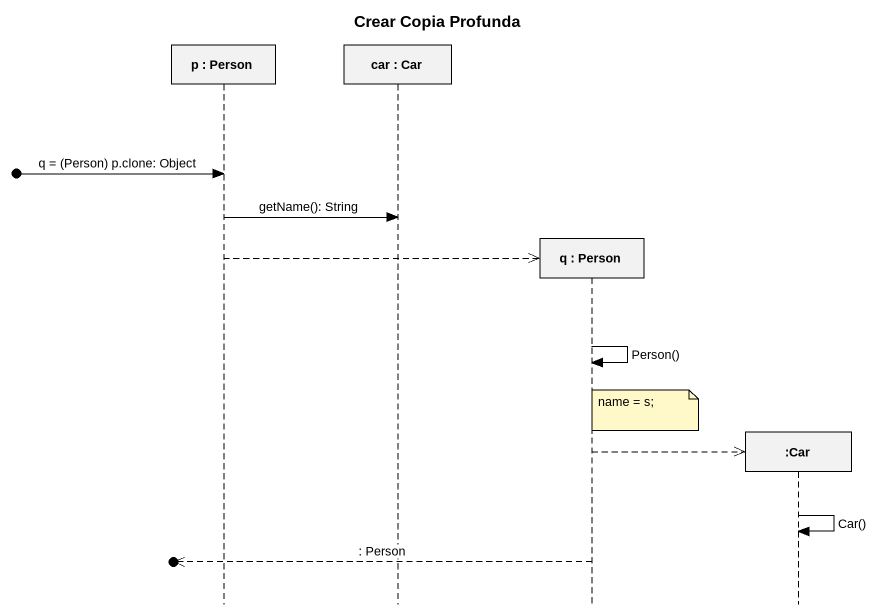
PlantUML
@startuml
title Crear Copia Profunda
hide footbox
participant "p : Person" as p
participant "car : Car" as car
participant "q : Person" as q
participant ":Car" as Car

[o-> p : q = (Person) p.clone: Object
p -> car : getName(): String
p -->> q **
q -> q : Person()
note right of q : name = s;
q -->> Car **
Car -> Car : Car()
[o<<-- q : : Person
@enduml
